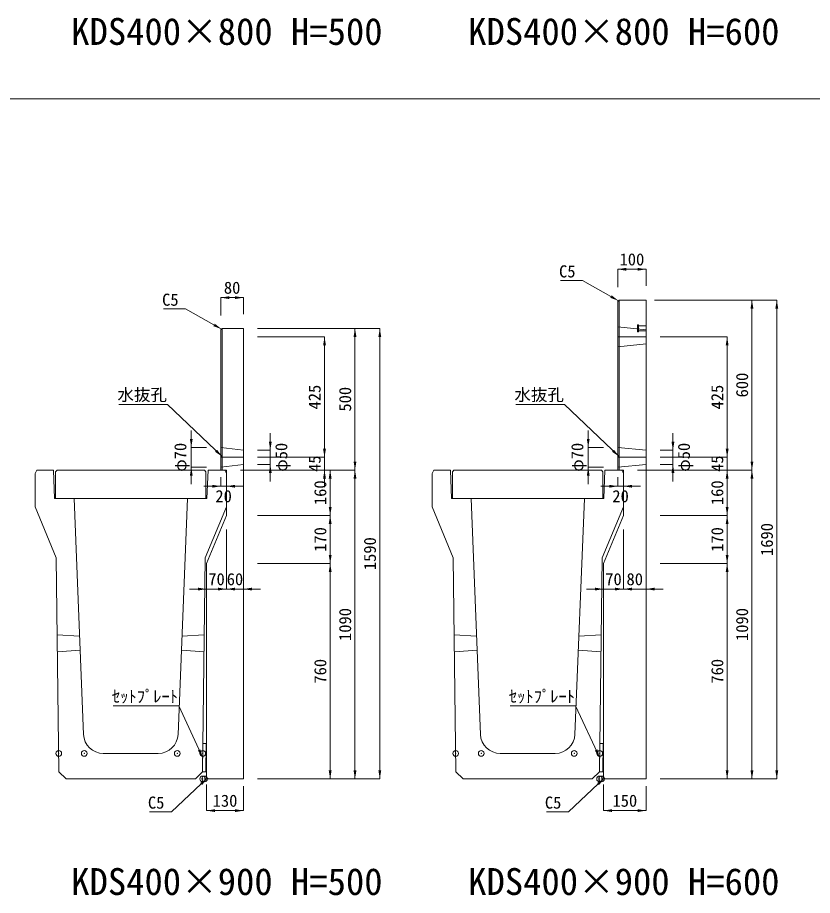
# Model space of a CAD drawing. Units: millimetres at full size, sheet at 1:40. Extents: x 172874 to 199766, y 869448 to 902797.
# Drawn here: x 176905 to 179708, y 872738 to 875836 of the extents above; entities that cross this region are included whole.
import ezdxf
from ezdxf.enums import TextEntityAlignment as Align

# ---------------------------------------------------------------- set-up
doc = ezdxf.new("R2010")
doc.units = ezdxf.units.MM
doc.header["$LTSCALE"] = 40
doc.header["$PDMODE"] = 32
doc.header["$PDSIZE"] = 20
for name, pattern in [('DASHED', [7.5, 6, -1.5]), ('USER1', [28.575, 19.05, -3.175, 3.175, -3.175]), ('USER2', [4.7625, 3.175, -1.5875]), ('USER3', [1.35, 0.75, -0.6])]:
    doc.linetypes.add(name, pattern=pattern)
for name, color, linetype, lineweight in [('セットプレート', 3, 'Continuous', 13), ('パネックスKDS', 2, 'Continuous', 13), ('図枠', 5, 'Continuous', 13), ('寸法線', 7, 'Continuous', 13), ('引出線', 4, 'Continuous', 13), ('本体', 2, 'Continuous', 13), ('補助線', 8, 'Continuous', 13), ('ｲﾝｻｰﾄ', 3, 'USER3', 5)]:
    doc.layers.add(name, color=color, linetype=linetype, lineweight=lineweight)
doc.layers.add('文字', color=7, linetype='Continuous')
doc.styles.add('ＭＳ ゴシック', font='')
doc.styles.get('ＭＳ ゴシック').set_extended_font_data('MS Gothic')

# ---------------------------------------------------------------- blocks, each defined once
blk = doc.blocks.new('filled_arrow')
at = {"color": 0, "linetype": 'Continuous', "lineweight": -2}
blk.add_solid([(7.5, 1.25), (0, 0), (7.5, -1.25)], dxfattribs=at)

msp = doc.modelspace()

# ---------------------------------------------------------------- linework, layer by layer
at = {"layer": 'セットプレート'}
for points in [[(177556.99, 873173.73), (177568.99, 873173.58), (177570.22, 873273.57), (177558.22, 873273.72)], [(178956.99, 873173.73), (178968.99, 873173.58), (178970.22, 873273.57), (178958.22, 873273.72)]]:
    msp.add_lwpolyline(points, close=True, dxfattribs=at)
at = {"layer": 'パネックスKDS'}
for p, q in [((179021.29, 874833.73), (179026.29, 874838.73)), ((179021.29, 874238.73), (179021.29, 874833.73)), ((179026.29, 874838.73), (179121.29, 874838.73)), ((179121.29, 873148.73), (179121.29, 874838.73)), ((177621.29, 874733.73), (177626.29, 874738.73)), ((177621.29, 874238.73), (177621.29, 874733.73)), ((177626.29, 874738.73), (177701.29, 874738.73)), ((177701.29, 873148.73), (177701.29, 874738.73)), ((177621.29, 874238.73), (177641.29, 874238.73)), ((177641.29, 874078.73), (177641.29, 874238.73)), ((179021.29, 874238.73), (179041.29, 874238.73)), ((179041.29, 874078.73), (179041.29, 874238.73)), ((177641.29, 874078.73), (177571.29, 873908.73)), ((179041.29, 874078.73), (178971.29, 873908.73)), ((177571.29, 873153.73), (177571.29, 873908.73)), ((178971.29, 873153.73), (178971.29, 873908.73)), ((177571.29, 873153.73), (177576.29, 873148.73)), ((178971.29, 873153.73), (178976.29, 873148.73)), ((177576.29, 873148.73), (177701.29, 873148.73)), ((178976.29, 873148.73), (179121.29, 873148.73))]:
    msp.add_line(p, q, dxfattribs=at)
at = {"layer": 'パネックスKDS', "lineweight": 5}
for p, q in [((179026.29, 874238.73), (179026.29, 874838.73)), ((177626.29, 874238.73), (177626.29, 874738.73))]:
    msp.add_line(p, q, dxfattribs=at)
at = {"layer": 'パネックスKDS', "linetype": 'DASHED', "lineweight": 9}
for p, q in [((179021.29, 874743.73), (179121.29, 874733.73)), ((179021.29, 874673.73), (179121.29, 874683.73)), ((177621.29, 874318.73), (177701.29, 874308.73)), ((179021.29, 874318.73), (179121.29, 874308.73)), ((177621.29, 874248.73), (177701.29, 874258.73)), ((179021.29, 874248.73), (179121.29, 874258.73))]:
    msp.add_line(p, q, dxfattribs=at)
at = {"layer": '図枠'}
msp.add_line((172874.21, 875548.33), (185274.21, 875548.33), dxfattribs=at)
msp.add_line((172874.21, 875548.33), (185274.21, 875548.33), dxfattribs=at)
at = {"layer": '寸法線'}
for p, q in [((179021.29, 874947.28), (179121.29, 874947.28)), ((179021.29, 874883.73), (179021.29, 874947.28)), ((179121.29, 874888.73), (179121.29, 874947.28)), ((177621.29, 874847.28), (177701.29, 874847.28)), ((177621.29, 874783.73), (177621.29, 874847.28)), ((177701.29, 874788.73), (177701.29, 874847.28)), ((179151.29, 874838.73), (179582.13, 874838.73)), ((179171.29, 874838.73), (179494.63, 874838.73)), ((179494.63, 874238.73), (179494.63, 874838.73)), ((179582.13, 873148.73), (179582.13, 874838.73)), ((177751.29, 874738.73), (178182.13, 874738.73)), ((177751.29, 874738.73), (178094.63, 874738.73)), ((178094.63, 874238.73), (178094.63, 874738.73)), ((178182.13, 873148.73), (178182.13, 874738.73)), ((177751.29, 874708.73), (177987.13, 874708.73)), ((177987.13, 874283.73), (177987.13, 874708.73)), ((179171.29, 874708.73), (179407.13, 874708.73)), ((179407.13, 874283.73), (179407.13, 874708.73)), ((177517.22, 874378.73), (177517.22, 874188.73)), ((177795.96, 874368.73), (177795.96, 874198.73)), ((178917.22, 874378.73), (178917.22, 874188.73)), ((179215.96, 874368.73), (179215.96, 874198.73)), ((177987.13, 874343.73), (177987.13, 874178.73)), ((179407.13, 874343.73), (179407.13, 874178.73)), ((177571.29, 874318.73), (177517.22, 874318.73)), ((177751.29, 874308.73), (177795.96, 874308.73)), ((178971.29, 874318.73), (178917.22, 874318.73)), ((179171.29, 874308.73), (179215.96, 874308.73)), ((177751.29, 874283.73), (177987.13, 874283.73)), ((177751.29, 874283.73), (177987.13, 874283.73)), ((179171.29, 874283.73), (179407.13, 874283.73)), ((179171.29, 874283.73), (179407.13, 874283.73)), ((177571.29, 874248.73), (177517.22, 874248.73)), ((177691.29, 874238.73), (178094.63, 874238.73)), ((177691.29, 874238.73), (178007.13, 874238.73)), ((177751.29, 874258.73), (177795.96, 874258.73)), ((177751.29, 874238.73), (178094.63, 874238.73)), ((177751.29, 874238.73), (177987.13, 874238.73)), ((178007.13, 874238.73), (178007.13, 874078.73)), ((178094.63, 874238.73), (178094.63, 873148.73)), ((178971.29, 874248.73), (178917.22, 874248.73)), ((179091.29, 874238.73), (179494.63, 874238.73)), ((179091.29, 874238.73), (179407.13, 874238.73)), ((179171.29, 874258.73), (179215.96, 874258.73)), ((179171.29, 874238.73), (179494.63, 874238.73)), ((179171.29, 874238.73), (179407.13, 874238.73)), ((179407.13, 874238.73), (179407.13, 874078.73)), ((179494.63, 874238.73), (179494.63, 873148.73)), ((177621.29, 874213.73), (177621.29, 874181.65)), ((177641.29, 874213.73), (177641.29, 874181.65)), ((179021.29, 874213.73), (179021.29, 874181.65)), ((179041.29, 874213.73), (179041.29, 874181.65)), ((177561.29, 874181.65), (177701.29, 874181.65)), ((178961.29, 874181.65), (179101.29, 874181.65)), ((177751.29, 874078.73), (178007.13, 874078.73)), ((177751.29, 874078.73), (178007.13, 874078.73)), ((178007.13, 874078.73), (178007.13, 873908.73)), ((179171.29, 874078.73), (179407.13, 874078.73)), ((179171.29, 874078.73), (179407.13, 874078.73)), ((179407.13, 874078.73), (179407.13, 873908.73)), ((177641.29, 874028.73), (177641.29, 873818.73)), ((179041.29, 874028.73), (179041.29, 873818.73)), ((179121.29, 874028.73), (179121.29, 873818.73)), ((177751.29, 873908.73), (178007.13, 873908.73)), ((177751.29, 873908.73), (178007.13, 873908.73)), ((178007.13, 873908.73), (178007.13, 873148.73)), ((179171.29, 873908.73), (179407.13, 873908.73)), ((179171.29, 873908.73), (179407.13, 873908.73)), ((179407.13, 873908.73), (179407.13, 873148.73)), ((177571.29, 873856.99), (177571.29, 873818.73)), ((177641.29, 873858.73), (177641.29, 873818.73)), ((177701.29, 873858.73), (177701.29, 873818.73)), ((178971.29, 873856.99), (178971.29, 873818.73)), ((179041.29, 873858.73), (179041.29, 873818.73)), ((177701.29, 873818.73), (177511.29, 873818.73)), ((177581.29, 873818.73), (177761.29, 873818.73)), ((179101.29, 873818.73), (178911.29, 873818.73)), ((178981.29, 873818.73), (179181.29, 873818.73)), ((177571.29, 873128.73), (177571.29, 873036.93)), ((177701.29, 873123.73), (177701.29, 873036.93)), ((177751.29, 873148.73), (178182.13, 873148.73)), ((177751.29, 873148.73), (178094.63, 873148.73)), ((177751.29, 873148.73), (178007.13, 873148.73)), ((178971.29, 873128.73), (178971.29, 873036.93)), ((179121.29, 873123.73), (179121.29, 873036.93)), ((179171.29, 873148.73), (179582.13, 873148.73)), ((179171.29, 873148.73), (179494.63, 873148.73)), ((179171.29, 873148.73), (179407.13, 873148.73)), ((177571.29, 873036.93), (177701.29, 873036.93)), ((178971.29, 873036.93), (179121.29, 873036.93))]:
    msp.add_line(p, q, dxfattribs=at)
at = {"layer": '引出線'}
for points in [[(179023.79, 874836.23), (178897.42, 874907.3), (178819.65, 874907.3)], [(177623.79, 874736.23), (177497.42, 874807.3), (177419.65, 874807.3)], [(177626.29, 874286.23), (177433.83, 874469.68), (177262.09, 874469.68)], [(179026.29, 874286.23), (178833.83, 874469.68), (178662.09, 874469.68)], [(177557.61, 873223.72), (177472.77, 873407.19), (177241.41, 873407.19)], [(178957.61, 873223.72), (178872.77, 873407.19), (178641.41, 873407.19)], [(177573.79, 873151.23), (177447.42, 873032.58), (177369.65, 873032.58)], [(178973.79, 873151.23), (178847.42, 873032.58), (178769.65, 873032.58)]]:
    msp.add_lwpolyline(points, dxfattribs=at)
at = {"layer": '本体'}
for p, q in [((176972.29, 874238.73), (176966.29, 874226.73)), ((176972.29, 874238.73), (177031.29, 874238.73)), ((177031.29, 874238.73), (177035.29, 874138.73)), ((177576.29, 874238.73), (177572.29, 874138.73)), ((177576.29, 874238.73), (177635.29, 874238.73)), ((177635.29, 874238.73), (177641.29, 874226.73)), ((178372.29, 874238.73), (178366.29, 874226.73)), ((178372.29, 874238.73), (178431.29, 874238.73)), ((178431.29, 874238.73), (178435.29, 874138.73)), ((178976.29, 874238.73), (178972.29, 874138.73)), ((178976.29, 874238.73), (179035.29, 874238.73)), ((179035.29, 874238.73), (179041.29, 874226.73)), ((176966.29, 874226.73), (176966.29, 874108.73)), ((177641.29, 874226.73), (177641.29, 874108.73)), ((178366.29, 874226.73), (178366.29, 874108.73)), ((179041.29, 874226.73), (179041.29, 874108.73)), ((177035.29, 874138.73), (177103.79, 874138.73)), ((177103.79, 874138.73), (177137.1, 873305.93)), ((177503.79, 874138.73), (177470.48, 873305.93)), ((177503.79, 874138.73), (177572.29, 874138.73)), ((178435.29, 874138.73), (178503.79, 874138.73)), ((178503.79, 874138.73), (178537.1, 873305.93)), ((178903.79, 874138.73), (178870.48, 873305.93)), ((178903.79, 874138.73), (178972.29, 874138.73)), ((176966.29, 874108.73), (177041.29, 873928.73)), ((177641.29, 874108.73), (177566.29, 873928.73)), ((178366.29, 874108.73), (178441.29, 873928.73)), ((179041.29, 874108.73), (178966.29, 873928.73)), ((177041.29, 873928.73), (177050.59, 873173.73)), ((177566.29, 873928.73), (177556.99, 873173.73)), ((178441.29, 873928.73), (178450.59, 873173.73)), ((178966.29, 873928.73), (178956.99, 873173.73)), ((177207.05, 873238.73), (177400.54, 873238.73)), ((178607.05, 873238.73), (178800.54, 873238.73)), ((177050.59, 873173.73), (177075.9, 873148.73)), ((177531.68, 873148.73), (177556.99, 873173.73)), ((178450.59, 873173.73), (178475.9, 873148.73)), ((178931.68, 873148.73), (178956.99, 873173.73)), ((177075.9, 873148.73), (177531.68, 873148.73)), ((178475.9, 873148.73), (178931.68, 873148.73))]:
    msp.add_line(p, q, dxfattribs=at)
at = {"layer": '本体', "linetype": 'USER2'}
for p, q in [((177044.63, 873657.73), (177123.23, 873652.73)), ((177484.35, 873652.73), (177562.95, 873657.73)), ((178444.63, 873657.73), (178523.23, 873652.73)), ((178884.35, 873652.73), (178962.95, 873657.73)), ((177045.37, 873597.73), (177125.23, 873602.73)), ((177482.35, 873602.73), (177562.21, 873597.73)), ((178445.37, 873597.73), (178525.23, 873602.73)), ((178882.35, 873602.73), (178962.21, 873597.73))]:
    msp.add_line(p, q, dxfattribs=at)
at = {"layer": '本体', "lineweight": 20}
for points in [[(177038.79, 874232.73), (177043.79, 874238.73), (177563.79, 874238.73), (177568.79, 874232.73), (177568.79, 874138.73), (177038.79, 874138.73)], [(178438.79, 874232.73), (178443.79, 874238.73), (178963.79, 874238.73), (178968.79, 874232.73), (178968.79, 874138.73), (178438.79, 874138.73)]]:
    msp.add_lwpolyline(points, close=True, dxfattribs=at)
at = {"layer": '本体'}
for centre, start, end in [((177207.05, 873308.73), 182.29061, 270), ((177400.54, 873308.73), 270, 357.70939), ((178607.05, 873308.73), 182.29061, 270), ((178800.54, 873308.73), 270, 357.70939)]:
    msp.add_arc(centre, 70, start, end, dxfattribs=at)
at = {"layer": '補助線'}
for p, q in [((179021.29, 874708.73), (179121.29, 874708.73)), ((179021.29, 874283.73), (179121.29, 874283.73))]:
    msp.add_line(p, q, dxfattribs=at)
at = {"layer": '補助線', "linetype": 'USER1'}
msp.add_line((177621.29, 874283.73), (177701.29, 874283.73), dxfattribs=at)
at = {"layer": '補助線'}
for p in [(177049.79, 873238.73), (177139.79, 873238.73), (177467.79, 873238.73), (177557.79, 873238.73), (178449.79, 873238.73), (178539.79, 873238.73), (178867.79, 873238.73), (178957.79, 873238.73), (177557.29, 873148.73), (177564.29, 873148.73), (177564.29, 873148.73), (178957.29, 873148.73), (178964.29, 873148.73), (178964.29, 873148.73)]:
    msp.add_point(p, dxfattribs=at)
at = {"layer": 'ｲﾝｻｰﾄ'}
for p, q in [((179091.29, 874751.23), (179091.29, 874726.23)), ((179094.29, 874751.23), (179091.29, 874751.23)), ((179094.29, 874726.23), (179094.29, 874751.23)), ((179121.29, 874747.23), (179094.29, 874747.23)), ((179091.29, 874726.23), (179094.29, 874726.23)), ((179094.29, 874730.23), (179121.29, 874730.23))]:
    msp.add_line(p, q, dxfattribs=at)

# ---------------------------------------------------------------- block references
at = {"layer": '寸法線', "xscale": 4, "yscale": 4}
for p in [(179021.29, 874947.28), (177621.29, 874847.28), (177641.29, 874181.65), (179041.29, 874181.65), (177641.29, 873818.73), (177701.29, 873818.73), (179041.29, 873818.73), (179121.29, 873818.73), (177571.29, 873036.93), (178971.29, 873036.93)]:
    msp.add_blockref('filled_arrow', p, dxfattribs=at)
for p, rotation in [((179121.29, 874947.28), 180), ((177701.29, 874847.28), 180), ((179494.63, 874838.73), 270), ((179582.13, 874838.73), 270), ((178094.63, 874738.73), 270), ((178182.13, 874738.73), 270), ((177987.13, 874708.73), 270), ((179407.13, 874708.73), 270), ((177517.22, 874318.73), 90), ((177795.96, 874308.73), 90), ((178917.22, 874318.73), 90), ((179215.96, 874308.73), 90), ((177987.13, 874283.73), 90), ((177987.13, 874283.73), 90), ((179407.13, 874283.73), 90), ((179407.13, 874283.73), 90), ((178094.63, 874238.73), 90), ((179494.63, 874238.73), 90), ((177517.22, 874248.73), 270), ((177795.96, 874258.73), 270), ((177987.13, 874238.73), 270), ((178007.13, 874238.73), 270), ((178094.63, 874238.73), 270), ((178917.22, 874248.73), 270), ((179215.96, 874258.73), 270), ((179407.13, 874238.73), 270), ((179407.13, 874238.73), 270), ((179494.63, 874238.73), 270), ((177621.29, 874181.65), 180), ((179021.29, 874181.65), 180), ((178007.13, 874078.73), 90), ((179407.13, 874078.73), 90), ((178007.13, 874078.73), 270), ((179407.13, 874078.73), 270), ((178007.13, 873908.73), 90), ((179407.13, 873908.73), 90), ((178007.13, 873908.73), 270), ((179407.13, 873908.73), 270), ((177571.29, 873818.73), 180), ((177641.29, 873818.73), 180), ((178971.29, 873818.73), 180), ((179041.29, 873818.73), 180), ((178007.13, 873148.73), 90), ((178094.63, 873148.73), 90), ((178182.13, 873148.73), 90), ((179407.13, 873148.73), 90), ((179494.63, 873148.73), 90), ((179582.13, 873148.73), 90), ((177701.29, 873036.93), 180), ((179121.29, 873036.93), 180)]:
    msp.add_blockref('filled_arrow', p, dxfattribs=dict(at, rotation=rotation))
at = {"layer": '引出線', "xscale": 4, "yscale": 4}
for p, rotation in [((179023.79, 874836.23), 150.6), ((177623.79, 874736.23), 150.6), ((177626.29, 874286.23), 136.4), ((179026.29, 874286.23), 136.4), ((177557.61, 873223.72), 114.8), ((178957.61, 873223.72), 114.8), ((177573.79, 873151.23), 223.2), ((178973.79, 873151.23), 223.2)]:
    msp.add_blockref('filled_arrow', p, dxfattribs=dict(at, rotation=rotation))

# ---------------------------------------------------------------- texts
at = {"layer": '寸法線', "style": 'ＭＳ ゴシック'}
for s, p in [('100', (179071.29, 874982.28)), ('80', (177661.29, 874882.28)), ('20', (177631.29, 874146.65)), ('20', (179031.29, 874146.65)), ('70', (177606.29, 873853.73)), ('60', (177671.29, 873853.73)), ('70', (179006.29, 873853.73)), ('80', (179081.29, 873853.73)), ('130', (177636.29, 873071.93)), ('150', (179046.29, 873071.93))]:
    msp.add_text(s, height=42.72, dxfattribs=at).set_placement(p, align=Align.MIDDLE_CENTER)
for s, p in [('600', (179459.63, 874538.73)), ('425', (177952.13, 874496.23)), ('500', (178059.63, 874488.73)), ('425', (179372.13, 874496.23)), ('φ70', (177478.56, 874283.73)), ('φ50', (177834.62, 874283.73)), ('φ70', (178878.56, 874283.73)), ('φ50', (179254.62, 874283.73)), ('45', (177952.13, 874261.23)), ('45', (179372.13, 874261.23)), ('160', (177972.13, 874158.73)), ('160', (179372.13, 874158.73)), ('170', (177972.13, 873993.73)), ('170', (179372.13, 873993.73)), ('1690', (179547.13, 873993.73)), ('1590', (178147.13, 873943.73)), ('1090', (178059.63, 873693.73)), ('1090', (179459.63, 873693.73)), ('760', (177972.13, 873528.73)), ('760', (179372.13, 873528.73))]:
    msp.add_text(s, height=42.72, rotation=90, dxfattribs=at).set_placement(p, align=Align.MIDDLE_CENTER)
at = {"layer": '引出線', "style": 'ＭＳ ゴシック'}
for s, p in [('C5', (178872.42, 874961.3)), ('C5', (177472.42, 874861.3)), ('水抜孔', (177431.58, 874525.96)), ('水抜孔', (178831.58, 874525.96)), ('ｾｯﾄﾌﾟﾚｰﾄ', (177470.52, 873461.19)), ('ｾｯﾄﾌﾟﾚｰﾄ', (178870.52, 873461.19)), ('C5', (177422.42, 873086.58)), ('C5', (178822.42, 873086.58))]:
    msp.add_text(s, height=42.72, dxfattribs=at).set_placement(p, align=Align.TOP_RIGHT)
at = {"layer": '文字', "style": 'ＭＳ ゴシック'}
for s, p in [('KDS400×800 H=500', (177093.87, 875710.66)), ('KDS400×800 H=600', (178493.87, 875710.66)), ('KDS400×900 H=500', (177093.87, 872710.66)), ('KDS400×900 H=600', (178493.87, 872710.66))]:
    msp.add_text(s, height=94.94, dxfattribs=at).set_placement(p, align=Align.BOTTOM_LEFT)

doc.saveas('drawing.dxf')
